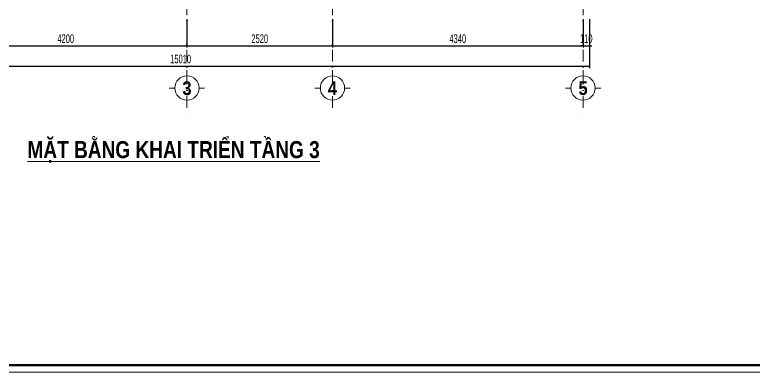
# Model space of a CAD drawing. Header units: millimetres. Extents: x 2565303 to 2664360, y -865723 to -262051.
# Drawn here: x 2639419 to 2652225, y -513649 to -507460 of the extents above; entities that cross this region are included whole.
import ezdxf
from ezdxf.enums import TextEntityAlignment as Align

# ---------------------------------------------------------------- set-up
doc = ezdxf.new("R2010")
doc.units = ezdxf.units.MM
doc.header["$LTSCALE"] = 10
doc.header["$MEASUREMENT"] = 0
doc.linetypes.add('DASHDOT', pattern=[1, 0.5, -0.25, 0, -0.25])
doc.layers.get('0').update_dxf_attribs({"linetype": 'CONTINUOUS'})
doc.layers.get('DEFPOINTS').update_dxf_attribs({"color": 10, "linetype": 'CONTINUOUS'})
for name, color, linetype, lineweight in [('-thay1', 7, 'CONTINUOUS', 18), ('LC Dim', 8, 'CONTINUOUS', 13), ('LC ISO', 153, 'CONTINUOUS', 13), ('LC Net manh', 250, 'CONTINUOUS', 5), ('LC Net truc', 134, 'DASHDOT', 5), ('LC Text1', 20, 'CONTINUOUS', 13), ('LC Text2', 7, 'CONTINUOUS', 13)]:
    doc.layers.add(name, color=color, linetype=linetype, lineweight=lineweight)
doc.layers.add('Khungten_LCDI', color=7, linetype='CONTINUOUS')
doc.layers.add('M3', color=3, linetype='CONTINUOUS')
doc.styles.add('HOATBIF', font='hoatbif.shx', dxfattribs={"width": 0.65})
doc.styles.add('Khungten', font='', dxfattribs={"width": 0.9, "height": 5000})
doc.styles.add('LC 1', font='')
doc.styles.add('LC3', font='', dxfattribs={"width": 0.8})
doc.styles.add('Title', font='', dxfattribs={"width": 0.8})
doc.styles.get('Khungten').set_extended_font_data('.VnAvantH')
doc.styles.get('LC 1').set_extended_font_data('.VnAvantH', bold=True)
doc.styles.get('LC3').set_extended_font_data('.VnArialH', bold=True)
doc.styles.get('Title').set_extended_font_data('.VnBlackH')
doc.dimstyles.new('1-100 (1-60)', dxfattribs={"dimscale": 60, "dimtxt": 2.5, "dimasz": 0.35, "dimexe": 0.5, "dimexo": 0, "dimgap": 0.8, "dimtad": 1, "dimdec": 0, "dimzin": 0, "dimdsep": 46, "dimtxsty": 'HOATBIF', "dimblk1": 'DOT', "dimblk2": 'DOT', "dimsah": 1, "dimcen": -1, "dimdle": 1, "dimclrd": 256, "dimclre": 256, "dimclrt": 4, "dimadec": 3, "dimazin": 2, "dimtfac": 0.333333, "dimtdec": 0, "dimtix": 1, "dimtmove": 2, "dimatfit": 3, "dimldrblk": 'DOT', "dimfxl": 1, "dimtvp": 0.833333, "dimtolj": 1, "dimtzin": 0, "dimarcsym": 0})

# ---------------------------------------------------------------- blocks, each defined once
blk = doc.blocks.new('DOT')
at = {"layer": 'M3', "color": 0, "linetype": 'ByBlock'}
blk.add_line((-0.5, 0), (-1, 0), dxfattribs=at)
at = {"layer": 'M3', "color": 0, "linetype": 'ByBlock', "const_width": 0.5}
blk.add_lwpolyline([(-0.25, 0, 1), (0.25, 0, 1)], format="xyb", close=True, dxfattribs=at)
blk = doc.blocks.new('*D375')
at = {"layer": 'DEFPOINTS', "color": 0, "transparency": 16777216}
for p in [(2638201, -507537), (2642401, -507537), (2642401, -507997)]:
    blk.add_point(p, dxfattribs=at)
at = {"layer": 'LC Dim', "lineweight": -2, "transparency": 16777216}
for p, q in [((2638201, -507537), (2638201, -508027)), ((2642401, -507537), (2642401, -508027)), ((2638222, -507997), (2642380, -507997))]:
    blk.add_line(p, q, dxfattribs=at)
at = {"layer": 'LC Dim', "lineweight": -2, "transparency": 16777216, "xscale": 21, "yscale": 21, "zscale": 21, "rotation": 180}
blk.add_blockref('DOT', (2638201, -507997), dxfattribs=at)
at = {"layer": 'LC Dim', "lineweight": -2, "transparency": 16777216, "xscale": 21, "yscale": 21, "zscale": 21}
blk.add_blockref('DOT', (2642401, -507997), dxfattribs=at)
at = {"layer": 'LC Dim', "color": 4, "transparency": 16777216, "insert": (2640301, -507874), "char_height": 150, "attachment_point": 5, "style": 'HOATBIF'}
blk.add_mtext('\\A1;4200', dxfattribs=at)
blk = doc.blocks.new('*D376')
at = {"layer": 'DEFPOINTS', "color": 0, "transparency": 16777216}
for p in [(2642401, -507537), (2644921, -507537), (2644921, -507997)]:
    blk.add_point(p, dxfattribs=at)
at = {"layer": 'LC Dim', "lineweight": -2, "transparency": 16777216}
for p, q in [((2642401, -507537), (2642401, -508027)), ((2644921, -507537), (2644921, -508027)), ((2642422, -507997), (2644900, -507997))]:
    blk.add_line(p, q, dxfattribs=at)
at = {"layer": 'LC Dim', "lineweight": -2, "transparency": 16777216, "xscale": 21, "yscale": 21, "zscale": 21, "rotation": 180}
blk.add_blockref('DOT', (2642401, -507997), dxfattribs=at)
at = {"layer": 'LC Dim', "lineweight": -2, "transparency": 16777216, "xscale": 21, "yscale": 21, "zscale": 21}
blk.add_blockref('DOT', (2644921, -507997), dxfattribs=at)
at = {"layer": 'LC Dim', "color": 4, "transparency": 16777216, "insert": (2643661, -507874), "char_height": 150, "attachment_point": 5, "style": 'HOATBIF'}
blk.add_mtext('\\A1;2520', dxfattribs=at)
blk = doc.blocks.new('*D377')
at = {"layer": 'DEFPOINTS', "color": 0, "transparency": 16777216}
for p in [(2644921, -507537), (2649261, -507537), (2649261, -507997)]:
    blk.add_point(p, dxfattribs=at)
at = {"layer": 'LC Dim', "lineweight": -2, "transparency": 16777216}
for p, q in [((2644921, -507537), (2644921, -508027)), ((2649261, -507537), (2649261, -508027)), ((2644942, -507997), (2649240, -507997))]:
    blk.add_line(p, q, dxfattribs=at)
at = {"layer": 'LC Dim', "lineweight": -2, "transparency": 16777216, "xscale": 21, "yscale": 21, "zscale": 21, "rotation": 180}
blk.add_blockref('DOT', (2644921, -507997), dxfattribs=at)
at = {"layer": 'LC Dim', "lineweight": -2, "transparency": 16777216, "xscale": 21, "yscale": 21, "zscale": 21}
blk.add_blockref('DOT', (2649261, -507997), dxfattribs=at)
at = {"layer": 'LC Dim', "color": 4, "transparency": 16777216, "insert": (2647091, -507874), "char_height": 150, "attachment_point": 5, "style": 'HOATBIF'}
blk.add_mtext('\\A1;4340', dxfattribs=at)
blk = doc.blocks.new('*D378')
at = {"layer": 'DEFPOINTS', "color": 0, "transparency": 16777216}
for p in [(2649261, -507537), (2649371, -507537), (2649371, -507997)]:
    blk.add_point(p, dxfattribs=at)
at = {"layer": 'LC Dim', "lineweight": -2, "transparency": 16777216}
for p, q in [((2649261, -507537), (2649261, -508027)), ((2649371, -507537), (2649371, -508027)), ((2649240, -507997), (2649219, -507997)), ((2649261, -507997), (2649371, -507997)), ((2649392, -507997), (2649413, -507997))]:
    blk.add_line(p, q, dxfattribs=at)
at = {"layer": 'LC Dim', "lineweight": -2, "transparency": 16777216, "xscale": 21, "yscale": 21, "zscale": 21}
blk.add_blockref('DOT', (2649261, -507997), dxfattribs=at)
at = {"layer": 'LC Dim', "lineweight": -2, "transparency": 16777216, "xscale": 21, "yscale": 21, "zscale": 21, "rotation": 180}
blk.add_blockref('DOT', (2649371, -507997), dxfattribs=at)
at = {"layer": 'LC Dim', "color": 4, "transparency": 16777216, "insert": (2649316, -507874), "char_height": 150, "attachment_point": 5, "style": 'HOATBIF'}
blk.add_mtext('\\A1;110', dxfattribs=at)
blk = doc.blocks.new('*D379')
at = {"layer": 'DEFPOINTS', "color": 0, "transparency": 16777216}
for p in [(2634361, -507537), (2649371, -507537), (2634361, -508355)]:
    blk.add_point(p, dxfattribs=at)
at = {"layer": 'LC Dim', "lineweight": -2, "transparency": 16777216}
for p, q in [((2634361, -507537), (2634361, -508385)), ((2649371, -507537), (2649371, -508385)), ((2649350, -508355), (2634382, -508355))]:
    blk.add_line(p, q, dxfattribs=at)
at = {"layer": 'LC Dim', "lineweight": -2, "transparency": 16777216, "xscale": 21, "yscale": 21, "zscale": 21, "rotation": 180}
blk.add_blockref('DOT', (2634361, -508355), dxfattribs=at)
at = {"layer": 'LC Dim', "lineweight": -2, "transparency": 16777216, "xscale": 21, "yscale": 21, "zscale": 21}
blk.add_blockref('DOT', (2649371, -508355), dxfattribs=at)
at = {"layer": 'LC Dim', "color": 4, "transparency": 16777216, "insert": (2642291, -508226), "char_height": 150, "attachment_point": 5, "style": 'HOATBIF'}
blk.add_mtext('\\A1;15010', dxfattribs=at)
blk = doc.blocks.new('lcdi fix')
at = {"layer": 'DEFPOINTS', "lineweight": 0}
blk.add_lwpolyline([(-1200, -14850), (-1200, 14850), (40800, 14850), (40800, -14850)], close=True, dxfattribs=at)
at = {"layer": 'Khungten_LCDI', "color": 5, "lineweight": 60}
blk.add_lwpolyline([(0, -14650), (0, 14650), (40600, 14650), (40600, -14650)], close=True, dxfattribs=at)
at = {"color": 7, "style": 'Khungten', "width": 0.8}
for tag, p in [('REVISION', (39499, -10746)), ('NGAYHT', (39546, -11609))]:
    blk.add_attdef(tag, text='', height=200, dxfattribs=at).set_placement(p, align=Align.CENTER)
at = {"layer": 'LC Text1', "style": 'Title', "width": 1.485915}
for tag, p, p2 in [('TENBANVE1', (36913, -8886), (40339, -8886)), ('TENBANVE2', (36913, -9562), (40339, -9562))]:
    blk.add_attdef(tag, text='', height=250, dxfattribs=at).set_placement(p, p2, align=Align.FIT)
at = {"layer": 'LC Text1', "style": 'Title', "width": 0.7}
blk.add_attdef('SOBANVE', text='', height=250, dxfattribs=at).set_placement((39562, -13896), align=Align.CENTER)
blk = doc.blocks.new('TIEUDE1')
at = {"layer": 'LC Text2', "color": 7, "style": 'LC 1'}
blk.add_attdef('TIªU§Ò', text='', height=5, dxfattribs=at).set_placement((0, 0), align=Align.BOTTOM_CENTER)
blk.add_attdef('TL', text='', height=3, dxfattribs=at).set_placement((0, -2), align=Align.TOP_CENTER)
blk = doc.blocks.new('TTRUC')
at = {"layer": 'LC ISO'}
for p, q in [((0, 6.95), (0, 10.13)), ((-6.95, 0), (-10.13, 0)), ((6.95, 0), (10.13, 0)), ((0, -6.95), (0, -10.13))]:
    blk.add_line(p, q, dxfattribs=at)
at = {"layer": 'LC Net manh'}
blk.add_circle((0, 0), 6.95, dxfattribs=at)

msp = doc.modelspace()

# ---------------------------------------------------------------- linework, layer by layer
at = {"layer": 'LC Net truc', "ltscale": 40}
for p, q in [((2642401, -500866.3), (2642401, -509192.1)), ((2644921, -500866.3), (2644921, -509192.1)), ((2649261, -500866.3), (2649261, -509192.1))]:
    msp.add_line(p, q, dxfattribs=at)

# ---------------------------------------------------------------- block references
at = {"layer": '-thay1', "xscale": 0.6000000155618181, "yscale": 0.6000000155618181, "zscale": 0.6000000155618181}
msp.add_blockref('lcdi fix', (2631033.6, -504739), dxfattribs=at)
at = {"layer": 'LC ISO', "xscale": 30.23532588053422, "yscale": 30.23532588053422, "zscale": 30.23532588053422}
for p in [(2642401, -508727.6), (2644921, -508727.6), (2649261, -508727.6)]:
    msp.add_blockref('TTRUC', p, dxfattribs=at)
at = {"layer": 'LC Text2'}
ref = msp.add_blockref('TIEUDE1', (2642169.2, -510030.6), dxfattribs=dict(at, xscale=60, yscale=60, zscale=60))
ref.add_attrib('TIªU§Ò', '%%UmÆt b»ng khai triÓn tÇng 3', dxfattribs={"color": 7, "height": 295.465, "style": 'LC3', "width": 0.8}).set_placement((2642169.2, -510030.6), align=Align.BOTTOM_CENTER)

# ---------------------------------------------------------------- texts
at = {"layer": 'LC Text1', "ltscale": 0.2, "style": 'LC 1', "width": 0.9}
for s, p in [('3', (2642401, -508920.2)), ('4', (2644921, -508920.2)), ('5', (2649261, -508920.2))]:
    msp.add_text(s, height=236.7, dxfattribs=at).set_placement(p, align=Align.BOTTOM_CENTER)

# ---------------------------------------------------------------- dimensions: what is measured, and where the dimension line sits
at = {"layer": 'LC Dim'}
dim = msp.add_linear_dim(base=(2634361, -508355.1), p1=(2649371, -507537.2), p2=(2634361, -507537.2), dimstyle='1-100 (1-60)', dxfattribs=at)
dim.commit()
dim.dimension.update_dxf_attribs({"geometry": '*D379', "text_midpoint": (2642291, -508225.9), "dimtype": 160})
for base, p1, p2, picture, middle in [((2642401, -507997), (2638201, -507537.2), (2642401, -507537.2), '*D375', (2640301, -507874)), ((2644921, -507997), (2642401, -507537.2), (2644921, -507537.2), '*D376', (2643661, -507874)), ((2649261, -507997), (2644921, -507537.2), (2649261, -507537.2), '*D377', (2647091, -507874)), ((2649371, -507997), (2649261, -507537.2), (2649371, -507537.2), '*D378', (2649316, -507874))]:
    dim = msp.add_linear_dim(base=base, p1=p1, p2=p2, dimstyle='1-100 (1-60)', dxfattribs=at)
    dim.commit()
    dim.dimension.update_dxf_attribs({"geometry": picture, "text_midpoint": middle})

doc.saveas('drawing.dxf')
